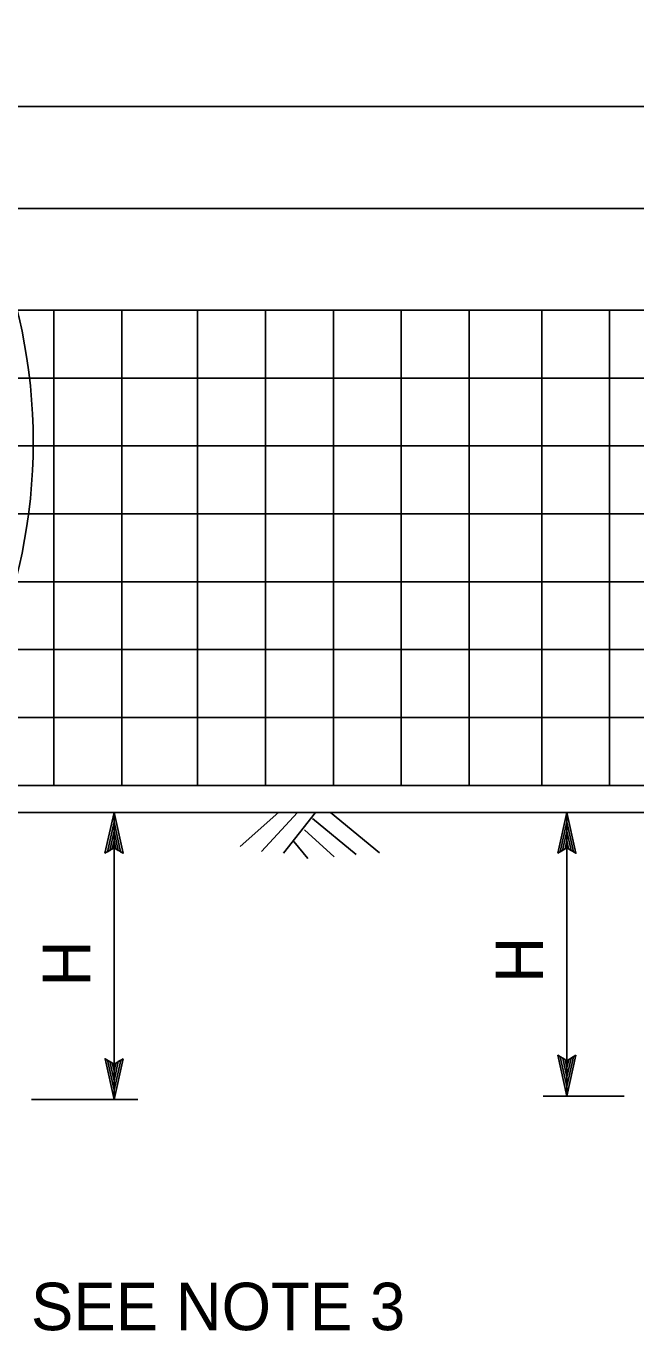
# Model space of a CAD drawing. Extents: x -894 to 866, y -472 to 714.
# Drawn here: x -568.1 to -478.3, y 375.7 to 567.9 of the extents above; entities that cross this region are included whole.
import ezdxf

# ---------------------------------------------------------------- set-up
doc = ezdxf.new("R2010")
doc.units = 0
for name, color, linetype in [('60 Nongeo Data', 7, 'Continuous'), ('mc_FENCE', 7, 'Continuous'), ('mc_FENCE-anno', 7, 'Continuous'), ('pp_PRESENTATION', 7, 'Continuous'), ('rd_PROFILE-OG', 7, 'Continuous')]:
    doc.layers.add(name, color=color, linetype=linetype)

# ---------------------------------------------------------------- blocks, each defined once
blk = doc.blocks.new('AHT')
at = {"layer": '60 Nongeo Data'}
blk.add_lwpolyline([(-5.91, 1.32), (0, 0), (-5.91, -1.31), (-5.7, -0.96), (-1.37, 0), (-5.7, 0.97), (-5.49, 0.62), (-2.72, 0), (-5.49, -0.61), (-5.28, -0.26), (-4.08, 0), (-5.28, 0.27), (-5.12, 0), (-5.91, -1.31), (-5.12, 0)], close=True, dxfattribs=at)

msp = doc.modelspace()

# ---------------------------------------------------------------- linework, layer by layer
at = {"layer": 'mc_FENCE'}
for p, q in [((-703.35, 556.06), (-428.38, 556.06)), ((-579.13, 541.06), (-425.94, 541.06)), ((-579.13, 526.06), (-430.32, 526.06)), ((-563.99, 456.06), (-563.99, 526.06)), ((-553.99, 456.06), (-553.99, 526.06)), ((-542.82, 456.06), (-542.82, 526.06)), ((-532.82, 456.06), (-532.82, 526.06)), ((-522.82, 456.06), (-522.82, 526.06)), ((-512.82, 456.06), (-512.82, 526.06)), ((-502.82, 456.06), (-502.82, 526.06)), ((-492.14, 456.06), (-492.14, 526.06)), ((-482.14, 456.06), (-482.14, 526.06)), ((-695.64, 516.06), (-436.17, 516.06)), ((-676.01, 506.06), (-435.2, 506.06)), ((-656.38, 496.06), (-433.74, 496.06)), ((-636.75, 486.06), (-437.63, 486.06)), ((-617.12, 476.06), (-436.87, 476.06)), ((-597.49, 466.06), (-436.87, 466.06)), ((-581.13, 456.06), (-294.14, 456.06))]:
    msp.add_line(p, q, dxfattribs=at)
at = {"layer": 'mc_FENCE-anno'}
for p, q in [((-555.14, 409.78), (-555.14, 452.06)), ((-488.43, 410.28), (-488.43, 452.06)), ((-567.32, 409.78), (-551.64, 409.78)), ((-479.98, 410.28), (-491.93, 410.28))]:
    msp.add_line(p, q, dxfattribs=at)
at = {"layer": 'pp_PRESENTATION'}
msp.add_circle((-648.1, 506.62), 81.06, dxfattribs=at)
at = {"layer": 'rd_PROFILE-OG'}
for p, q in [((-570.95, 452.06), (-475.41, 452.06)), ((-530.86, 452.1), (-536.56, 447.03)), ((-528.12, 452.06), (-533.41, 446.31)), ((-525.45, 452.06), (-530.15, 446.08)), ((-523.25, 452.04), (-516.05, 446.11)), ((-525.91, 451.17), (-519.47, 445.86)), ((-527.09, 449.52), (-522.69, 445.51)), ((-528.65, 447.8), (-526.59, 445.27))]:
    msp.add_line(p, q, dxfattribs=at)

# ---------------------------------------------------------------- block references
at = {"layer": 'mc_FENCE-anno', "xscale": 1.0169346246973365, "yscale": 1.0120465700262526}
for p, rotation in [((-555.14, 452.06), 90), ((-488.43, 452.06), 90), ((-555.14, 409.78), -90), ((-488.43, 410.28), -90)]:
    msp.add_blockref('AHT', p, dxfattribs=dict(at, rotation=rotation))

# ---------------------------------------------------------------- texts
at = {"layer": 'mc_FENCE-anno'}
for p in [(-491.93, 426.96), (-558.64, 426.42)]:
    msp.add_text('H', height=7, rotation=90, dxfattribs=at).set_placement(p)
msp.add_text('SEE NOTE 3', height=7, dxfattribs=at).set_placement((-567.38, 375.78))

doc.saveas('drawing.dxf')
